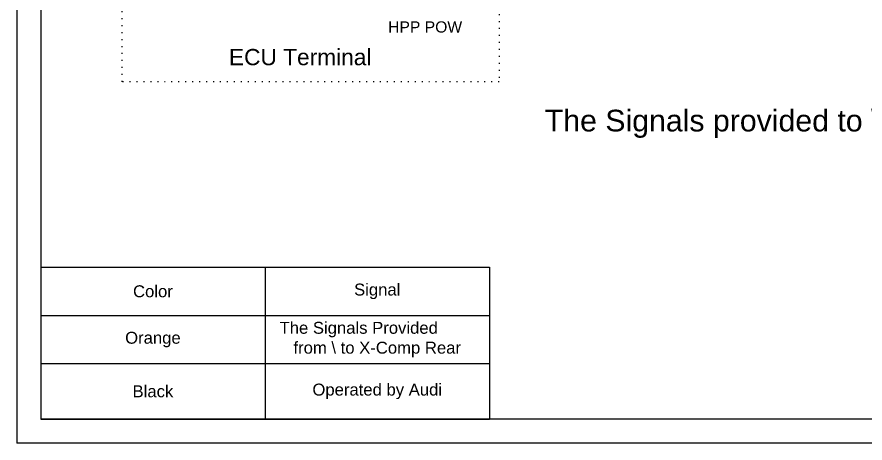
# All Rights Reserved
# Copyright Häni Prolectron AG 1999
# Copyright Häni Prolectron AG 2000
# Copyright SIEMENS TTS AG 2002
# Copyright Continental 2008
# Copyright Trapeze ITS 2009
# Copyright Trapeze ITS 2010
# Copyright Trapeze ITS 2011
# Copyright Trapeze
# Model space of a CAD drawing. Extents: x -194 to 239, y -574 to -265.
# Drawn here: x -194.3 to 19.1, y -573.6 to -466.5 of the extents above; entities that cross this region are included whole.
import ezdxf

# ---------------------------------------------------------------- set-up
doc = ezdxf.new("R2010")
doc.units = 0
doc.header["$LTSCALE"] = 0.5
doc.linetypes.add('ACAD_ISO07W100', pattern=[3.5, 0.5, -3])
doc.layers.get('0').update_dxf_attribs({"linetype": 'CONTINUOUS'})
doc.styles.get("Standard").update_dxf_attribs({"font": 'arial.ttf', "height": 3})

# ---------------------------------------------------------------- blocks, each defined once
blk = doc.blocks.new('*T113')
at = {"color": 0, "linetype": 'ByBlock', "lineweight": -2, "transparency": 16777216}
for p, q in [((0, 0), (112.86, 0)), ((0, 0), (0, -38.21)), ((56.43, 0), (56.43, -38.21)), ((112.86, 0), (112.86, -38.21)), ((0, -12.12), (112.86, -12.12)), ((0, -24.24), (112.86, -24.24)), ((0, -38.21), (112.86, -38.21))]:
    blk.add_line(p, q, dxfattribs=at)
at = {"color": 0, "transparency": 16777216, "char_height": 3, "width": 53.4299, "attachment_point": 5}
for s, insert in [('{\\fArial|b0|i0|c238|p34;Signal}', (84.64, -6.06)), ('{\\fArial|b0|i0|c238|p34;Color}', (28.21, -6.06)), ('The Signals Provided         from \\\\ to X-Comp Rear', (84.64, -18.18)), ('{\\C32;\\c2648525;Orange}', (28.21, -18.18)), ('{\\fArial|b0|i0|c238|p34;Black}', (28.21, -31.22)), ('Operated by Audi', (84.64, -31.22))]:
    blk.add_mtext(s, dxfattribs=dict(at, insert=insert))

msp = doc.modelspace()

# ---------------------------------------------------------------- linework, layer by layer
for p, q in [((-194.26, -264.62), (-194.26, -573.62)), ((-188.26, -270.62), (-188.26, -567.62)), ((233.39, -567.62), (-188.26, -567.62)), ((239.39, -573.62), (-194.26, -573.62))]:
    msp.add_line(p, q)
at = {"color": 0, "linetype": 'ACAD_ISO07W100'}
msp.add_lwpolyline([(-167.83, -302.98), (-72.93, -302.98), (-72.93, -482.77), (-167.83, -482.77)], close=True, dxfattribs=at)

# ---------------------------------------------------------------- block references
msp.add_blockref('*T113', (-188.26, -529.41))

# ---------------------------------------------------------------- texts
at = {"attachment_point": 5}
for s, insert, char_height, width in [('HPP POW', (-91.57, -468.99), 2.823, 21.6852), ('ECU Terminal', (-123, -476.58), 4.0865, 80.0223)]:
    msp.add_mtext(s, dxfattribs=dict(at, insert=insert, char_height=char_height, width=width))
at = {"color": 0, "insert": (-62.87, -489.8), "char_height": 5.4487, "attachment_point": 1}
msp.add_mtext_dynamic_manual_height_columns('\\pxqc;The Signals provided to \\\\ from X-Comp Rear side', width=169.0498, gutter_width=10.22, heights=[0], dxfattribs=at)

doc.saveas('drawing.dxf')
